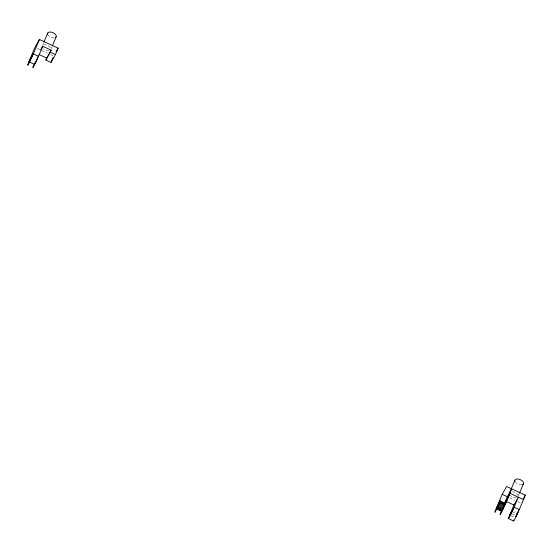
<?xml version="1.0" encoding="UTF-8"?>
<svg xmlns="http://www.w3.org/2000/svg" width="553" height="553" viewBox="0 0 553 553"><rect width="100%" height="100%" fill="white"/><g stroke="black" fill="none" stroke-linecap="round" stroke-linejoin="round"><path stroke-width="0.41" stroke-dasharray="2.77 2.07" d="M43.604 42.802L42.332 45.816A4.652 2.523 22.8 0 1 46.666 45.125A4.652 2.523 22.8 0 1 50.821 48.346M51.083 48.954L52.03 46.694M518.431 495.612L519.067 494.106M513.066 512.583L516.149 511.698M37.293 48.457L47.44 53.143M50.565 54.588L52.908 55.666M509.59 497.755L514.878 500.195M517.898 501.592L520.159 502.642M512.154 513.951L515.126 515.272M511.186 515.652L514.131 517.014M48.65 50.696A4.652 2.523 22.8 0 1 43.362 48.699M54.042 37.894A4.652 2.523 22.8 0 1 48.076 35.136M516.378 497.624A4.652 2.523 22.8 0 1 513.115 497.195L512.009 496.691A4.652 2.523 22.8 0 1 510.232 495.329M512.154 491.804A4.652 2.523 22.8 0 1 514.421 492.288L515.52 492.792A4.652 2.523 22.8 0 1 518.133 495.675M521.769 484.822A4.652 2.523 22.8 0 1 518.507 484.387L517.401 483.882A4.652 2.523 22.8 0 1 515.624 482.52"/><path stroke-width="0.83" d="M504.613 504.391L505.221 503.451L501.834 510.875L496.615 508.38L500.071 501.073L505.221 503.451L501.771 510.944L502.338 509.258M500.071 501.073L496.594 508.566M501.626 510.695L505.083 503.389L504.474 504.329M518.679 510.239L518.424 510.91M518.7 510.177L518.451 510.841M34.922 62.766C33.671 66.713 39.47 54.229 37.376 57.457M501.771 510.267L502.02 509.624L501.903 510.329M518.175 511.518L516.702 514.124M509.714 514.967L509.092 516.502A8.267 0.442 -65.2 0 0 509.513 516.965A8.267 0.442 -65.2 0 0 514.117 507.219L518.348 497.175L513.91 505.007L509.714 514.967L510.813 513.046L510.184 514.843L510.509 514.408L514.131 507.177L519.267 509.603A8.267 0.442 -65.2 0 1 515.016 518.679A8.267 0.442 -65.2 0 1 513.806 520.048M42.712 46.272L38.344 56.634A8.267 0.442 -65.2 0 1 33.761 66.291A8.267 0.442 -65.2 0 1 33.539 65.392L34.065 64.113L28.887 61.777L34.957 47.371L39.415 39.491L58.148 48.146L55.452 54.553L50.994 62.434L45.837 60.049L51.139 50.171L42.712 46.272L40.687 49.853M28.887 61.777L28.383 63.007A8.267 0.442 -65.2 0 0 28.611 63.906A8.267 0.442 -65.2 0 0 33.194 54.249L39.415 39.491M43.922 42.049L47.724 33.007M52.348 45.94L56.157 36.906M45.837 60.049L51.139 50.171M50.994 62.434L53.088 57.45M519.288 509.555L525.35 495.149L506.617 486.495L502.179 494.334L496.117 508.739L501.288 511.083A8.198 0.435 -65.2 0 0 500.811 513.55A8.198 0.435 -65.2 0 0 505.684 503.313M504.454 503.534L507.329 496.712L511.76 488.873L505.698 503.278L502.352 508.815M509.396 493.808A4.652 2.523 22.8 0 1 509.417 493.117L515.126 479.734A4.652 2.523 22.8 0 1 519.806 479.486L520.912 479.99A4.652 2.523 22.8 0 1 523.504 483.564L519.385 493.352M505.705 503.278L509.914 493.276L523.497 499.553M502.38 509.154L502.718 508.373M517.739 512.52L516.799 514.567M517.352 513.378L517.788 512.41M517.304 513.488L516.848 514.456M516.626 514.912L516.212 515.755L516.454 515.272M504.46 504.695L505.2 503.451M516.018 516.129L515.693 516.723M509.417 493.117L509.735 492.536A4.652 2.523 22.8 0 1 510.329 492.108M523.504 483.564L523.186 484.138A4.652 2.523 22.8 0 1 522.592 484.566M515.659 516.785L515.97 516.212M56.123 51.733L58.148 48.146M497.23 506.762L495.799 509.5A8.267 0.442 -65.2 0 0 495.626 511.249A8.267 0.442 -65.2 0 0 500.161 501.813L500.534 500.935L499.435 502.877M505.483 501.115L509.914 493.276M523.332 498.716L525.35 495.149M501.834 510.875L496.615 508.38M50.302 52.169L55.452 54.553M39.021 54.512L46.68 58.051M33.346 53.897L38.503 56.275M502.179 494.334L507.329 496.712M506.244 501.467L513.91 505.007M499.981 501.142L505.193 503.638M499.774 501.46L503.348 503.119M499.912 501.689L505.055 504.066M499.663 502.331L504.806 504.709M499.324 503.14L504.467 505.518M498.917 504.066L504.066 506.444M498.474 505.041L503.617 507.419M498.018 506.009L503.161 508.387M497.582 506.887L502.732 509.265M497.202 507.626L502.345 510.004M496.898 508.179L502.041 510.55M508.47 518.603L513.619 520.981M47.669 34.369A4.652 2.523 22.8 0 1 52.625 32.516A4.652 2.523 22.8 0 1 55.687 37.404M515.064 481.753A4.652 2.523 22.8 0 1 514.808 480.315M29.399 61.424L32.855 54.09L29.399 61.424"/></g></svg>
